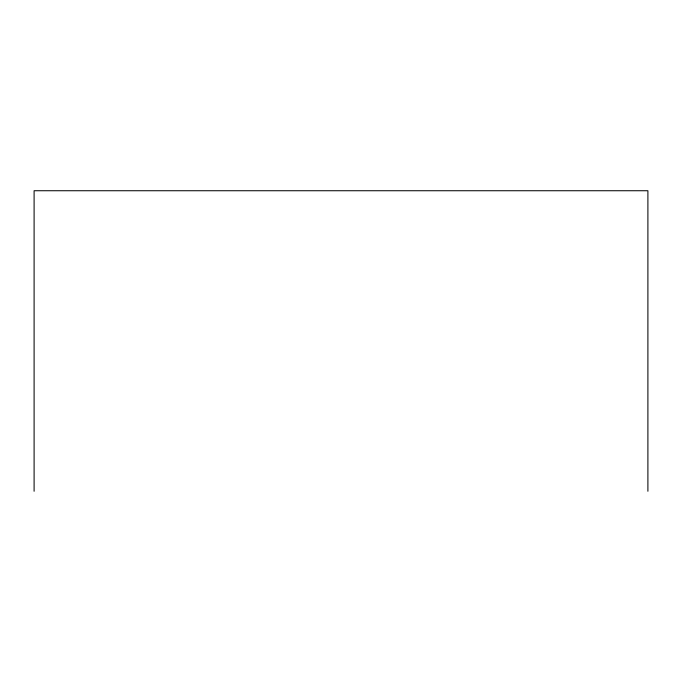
<?xml version="1.0" encoding="UTF-8"?>
<svg xmlns="http://www.w3.org/2000/svg" width="682" height="682" viewBox="0 0 682 682"><rect width="100%" height="100%" fill="white"/><g stroke="black" fill="none" stroke-linecap="round" stroke-linejoin="round"><path stroke-width="1.02" d="M647.9 491.262L647.9 190.738L34.1 190.738L34.1 491.262"/></g></svg>
